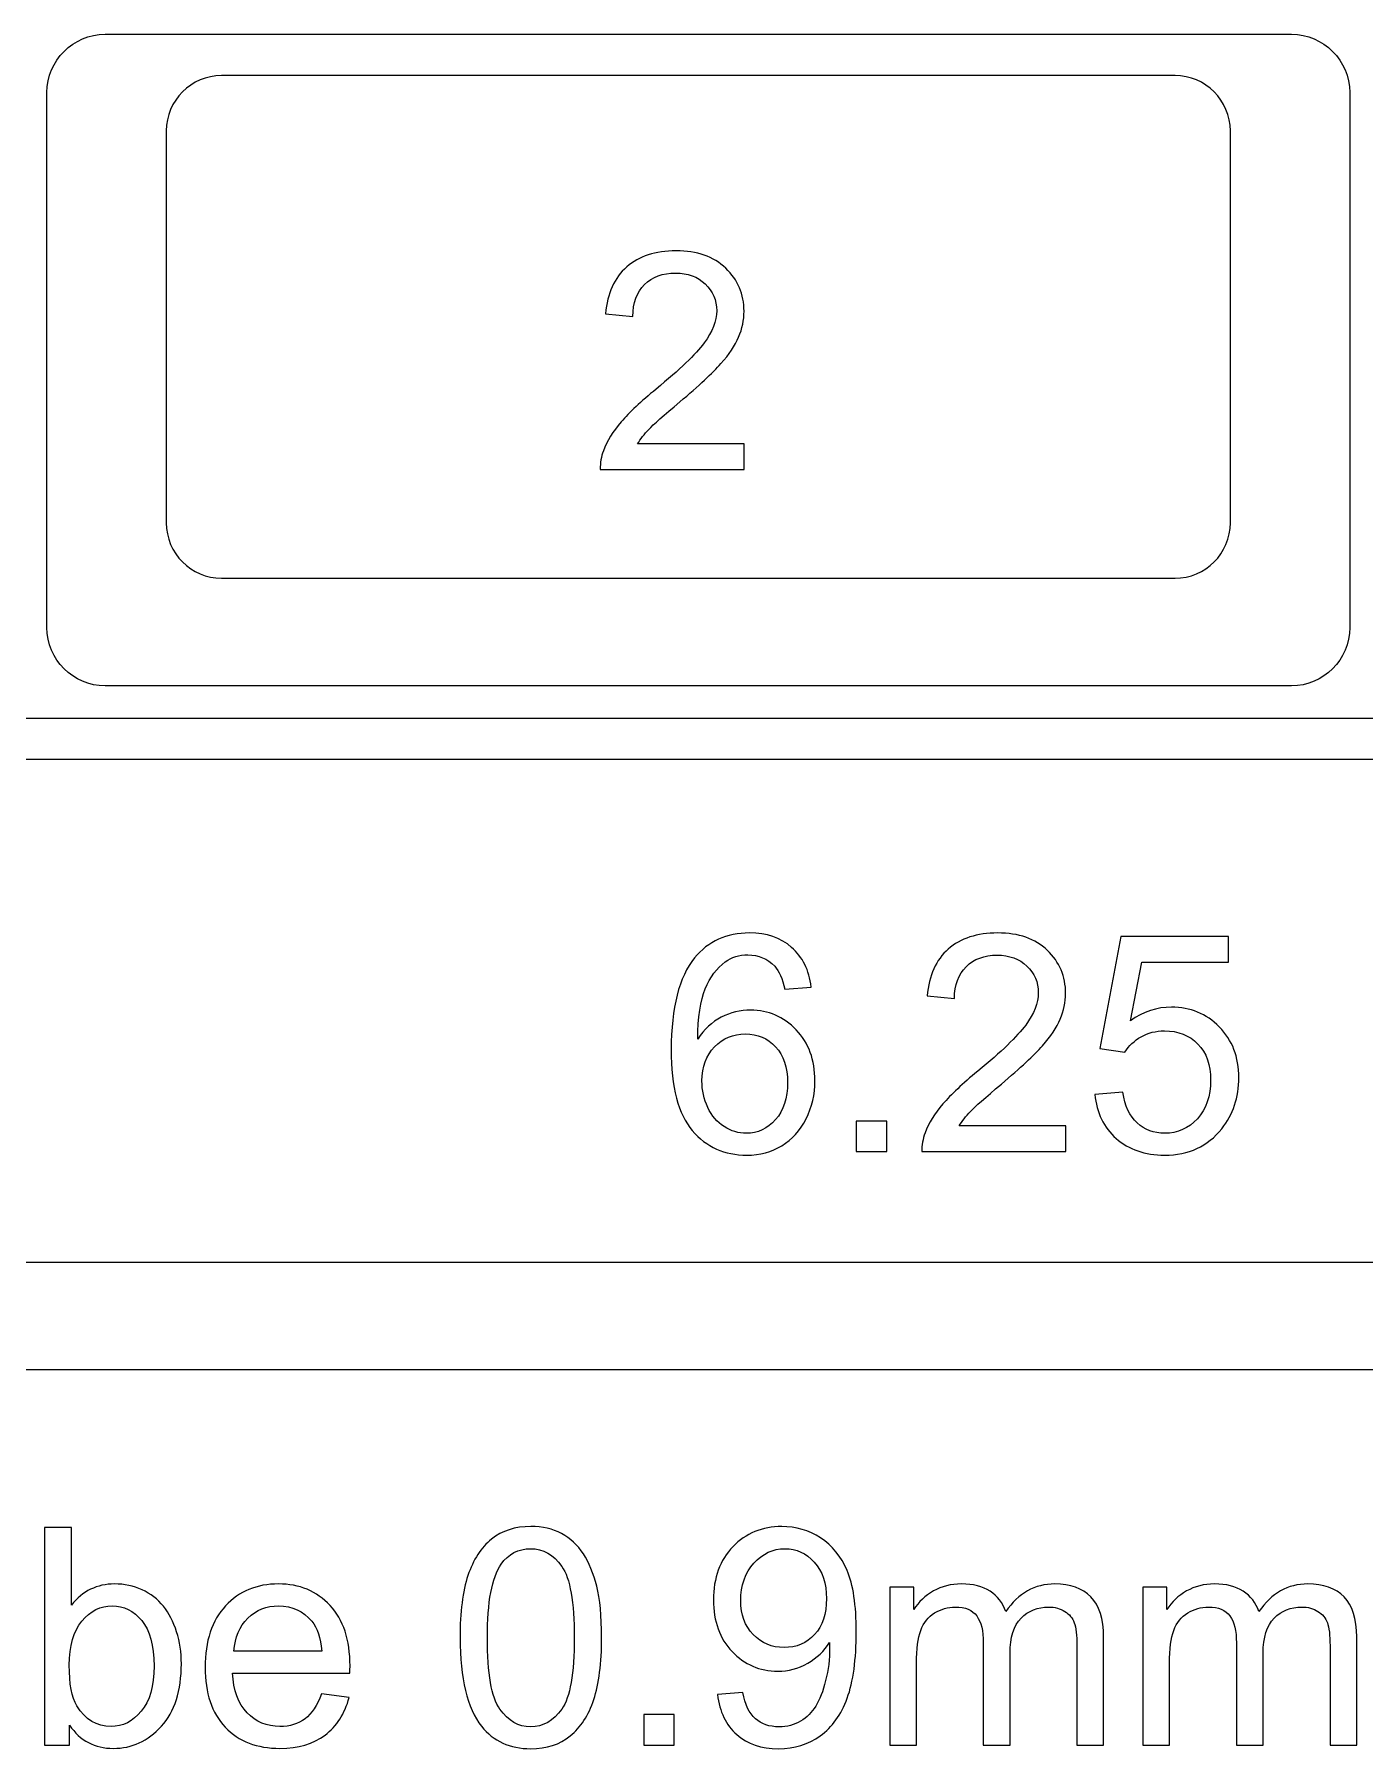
# Model space of a CAD drawing. Header units: millimetres. Extents: x -493 to 473, y -489 to 489.
# Drawn here: x 189.33 to 226.4, y 400.11 to 447.87 of the extents above; entities that cross this region are included whole.
import ezdxf

# ---------------------------------------------------------------- set-up
doc = ezdxf.new("R2010")
doc.units = ezdxf.units.MM
doc.header["$MEASUREMENT"] = 0
doc.layers.add('Layer 1', color=7, linetype='Continuous')

msp = doc.modelspace()

# ---------------------------------------------------------------- linework, layer by layer
at = {"layer": 'Layer 1', "color": 169}
for points in [[(191.3098, 429.717), (191.3098, 429.717), (224.362, 429.717), (224.362, 429.717), (224.362, 429.717), (225.2552, 429.717), (225.9859, 430.4477), (225.9859, 431.3409), (225.9859, 431.3409), (225.9859, 431.3409), (225.9859, 446.2431), (225.9859, 446.2431), (225.9859, 446.2431), (225.9859, 447.1363), (225.2552, 447.867), (224.362, 447.867), (224.362, 447.867), (224.362, 447.867), (191.3098, 447.867), (191.3098, 447.867), (191.3098, 447.867), (190.4166, 447.867), (189.6859, 447.1363), (189.6859, 446.2431), (189.6859, 446.2431), (189.6859, 446.2431), (189.6859, 431.3409), (189.6859, 431.3409), (189.6859, 431.3409), (189.6859, 430.4477), (190.4166, 429.717), (191.3098, 429.717)], [(159.8946, 410.667), (159.8946, 410.667), (270.0845, 410.667), (270.0845, 410.667), (270.0845, 410.667), (270.9774, 410.667), (271.7083, 411.3977), (271.7083, 412.2909), (271.7083, 412.2909), (271.7083, 412.2909), (271.7083, 427.1931), (271.7083, 427.1931), (271.7083, 427.1931), (271.7083, 428.0863), (270.9774, 428.817), (270.0845, 428.817), (270.0845, 428.817), (270.0845, 428.817), (159.8946, 428.817), (159.8946, 428.817), (159.8946, 428.817), (159.0018, 428.817), (158.2708, 428.0863), (158.2708, 427.1931), (158.2708, 427.1931), (158.2708, 427.1931), (158.2708, 412.2909), (158.2708, 412.2909), (158.2708, 412.2909), (158.2708, 411.3977), (159.0018, 410.667), (159.8946, 410.667)]]:
    msp.add_open_spline(points, degree=3, knots=[0, 0, 0, 0, 0.1111111, 0.1111111, 0.1111111, 0.1111111, 0.2222222, 0.2222222, 0.2222222, 0.2222222, 0.3333333, 0.3333333, 0.3333333, 0.3333333, 0.4444444, 0.4444444, 0.4444444, 0.4444444, 0.5555556, 0.5555556, 0.5555556, 0.5555556, 0.6666667, 0.6666667, 0.6666667, 0.6666667, 0.7777778, 0.7777778, 0.7777778, 0.7777778, 1, 1, 1, 1], dxfattribs=at)
at = {"layer": 'Layer 1', "color": 159}
for points in [[(194.5534, 446.717), (194.5534, 446.717), (221.1185, 446.717), (221.1185, 446.717), (221.1185, 446.717), (221.9669, 446.717), (222.6609, 446.023), (222.6609, 445.1747), (222.6609, 445.1747), (222.6609, 445.1747), (222.6609, 434.2594), (222.6609, 434.2594), (222.6609, 434.2594), (222.6609, 433.4111), (221.9669, 432.717), (221.1185, 432.717), (221.1185, 432.717), (221.1185, 432.717), (194.5534, 432.717), (194.5534, 432.717), (194.5534, 432.717), (193.705, 432.717), (193.0109, 433.4111), (193.0109, 434.2594), (193.0109, 434.2594), (193.0109, 434.2594), (193.0109, 445.1747), (193.0109, 445.1747), (193.0109, 445.1747), (193.0109, 446.023), (193.705, 446.717), (194.5534, 446.717)], [(163.1378, 427.667), (163.1378, 427.667), (266.8413, 427.667), (266.8413, 427.667), (266.8413, 427.667), (267.6889, 427.667), (268.3833, 426.973), (268.3833, 426.1247), (268.3833, 426.1247), (268.3833, 426.1247), (268.3833, 415.2094), (268.3833, 415.2094), (268.3833, 415.2094), (268.3833, 414.3611), (267.6889, 413.667), (266.8413, 413.667), (266.8413, 413.667), (266.8413, 413.667), (163.1378, 413.667), (163.1378, 413.667), (163.1378, 413.667), (162.2902, 413.667), (161.5958, 414.3611), (161.5958, 415.2094), (161.5958, 415.2094), (161.5958, 415.2094), (161.5958, 426.1247), (161.5958, 426.1247), (161.5958, 426.1247), (161.5958, 426.973), (162.2902, 427.667), (163.1378, 427.667)]]:
    msp.add_open_spline(points, degree=3, knots=[0, 0, 0, 0, 0.1111111, 0.1111111, 0.1111111, 0.1111111, 0.2222222, 0.2222222, 0.2222222, 0.2222222, 0.3333333, 0.3333333, 0.3333333, 0.3333333, 0.4444444, 0.4444444, 0.4444444, 0.4444444, 0.5555556, 0.5555556, 0.5555556, 0.5555556, 0.6666667, 0.6666667, 0.6666667, 0.6666667, 0.7777778, 0.7777778, 0.7777778, 0.7777778, 1, 1, 1, 1], dxfattribs=at)
at = {"layer": 'Layer 1', "color": 132}
for points, knots in [([(209.1177, 436.459), (209.1177, 436.459), (209.1177, 435.7478), (209.1177, 435.7478), (209.1177, 435.7478), (209.1177, 435.7478), (205.1045, 435.7478), (205.1045, 435.7478), (205.1045, 435.7478), (205.0989, 435.927), (205.1285, 436.0992), (205.192, 436.2657), (205.192, 436.2657), (205.295, 436.538), (205.4601, 436.8075), (205.6873, 437.0714), (205.6873, 437.0714), (205.9145, 437.3353), (206.2391, 437.6401), (206.661, 437.9858), (206.661, 437.9858), (207.3171, 438.5263), (207.763, 438.9538), (207.9959, 439.2699), (207.9959, 439.2699), (208.2301, 439.586), (208.3472, 439.8851), (208.3472, 440.1674), (208.3472, 440.1674), (208.3472, 440.4623), (208.2414, 440.7106), (208.0297, 440.9138), (208.0297, 440.9138), (207.8181, 441.1156), (207.5415, 441.2172), (207.2014, 441.2172), (207.2014, 441.2172), (206.8416, 441.2172), (206.5537, 441.11), (206.3378, 440.8955), (206.3378, 440.8955), (206.1219, 440.6824), (206.0133, 440.3861), (206.0105, 440.0065), (206.0105, 440.0065), (206.0105, 440.0065), (205.2485, 440.0827), (205.2485, 440.0827), (205.2485, 440.0827), (205.3007, 440.6528), (205.4982, 441.0874), (205.8397, 441.3866), (205.8397, 441.3866), (206.1826, 441.6857), (206.6412, 441.8353), (207.2184, 441.8353), (207.2184, 441.8353), (207.7997, 441.8353), (208.2612, 441.6744), (208.5998, 441.3513), (208.5998, 441.3513), (208.9399, 441.0281), (209.1092, 440.6274), (209.1092, 440.1504), (209.1092, 440.1504), (209.1092, 439.9077), (209.0598, 439.6692), (208.9597, 439.435), (208.9597, 439.435), (208.8609, 439.1994), (208.6958, 438.9524), (208.4658, 438.6928), (208.4658, 438.6928), (208.2344, 438.4345), (207.8519, 438.0775), (207.3185, 437.626), (207.3185, 437.626), (206.8712, 437.2506), (206.5834, 436.9966), (206.4564, 436.8626), (206.4564, 436.8626), (206.3294, 436.7285), (206.2249, 436.5945), (206.1417, 436.459), (206.1417, 436.459), (206.1417, 436.459), (209.1177, 436.459), (209.1177, 436.459)], [0, 0, 0, 0, 0.0434783, 0.0434783, 0.0434783, 0.0434783, 0.0869565, 0.0869565, 0.0869565, 0.0869565, 0.1304348, 0.1304348, 0.1304348, 0.1304348, 0.173913, 0.173913, 0.173913, 0.173913, 0.2173913, 0.2173913, 0.2173913, 0.2173913, 0.2608696, 0.2608696, 0.2608696, 0.2608696, 0.3043478, 0.3043478, 0.3043478, 0.3043478, 0.3478261, 0.3478261, 0.3478261, 0.3478261, 0.3913043, 0.3913043, 0.3913043, 0.3913043, 0.4347826, 0.4347826, 0.4347826, 0.4347826, 0.4782609, 0.4782609, 0.4782609, 0.4782609, 0.5217391, 0.5217391, 0.5217391, 0.5217391, 0.5652174, 0.5652174, 0.5652174, 0.5652174, 0.6086957, 0.6086957, 0.6086957, 0.6086957, 0.6521739, 0.6521739, 0.6521739, 0.6521739, 0.6956522, 0.6956522, 0.6956522, 0.6956522, 0.7391304, 0.7391304, 0.7391304, 0.7391304, 0.7826087, 0.7826087, 0.7826087, 0.7826087, 0.826087, 0.826087, 0.826087, 0.826087, 0.8695652, 0.8695652, 0.8695652, 0.8695652, 0.9130435, 0.9130435, 0.9130435, 0.9130435, 1, 1, 1, 1]), ([(210.9842, 421.329), (210.9842, 421.329), (210.2476, 421.2698), (210.2476, 421.2698), (210.2476, 421.2698), (210.1813, 421.5619), (210.0868, 421.7749), (209.964, 421.9076), (209.964, 421.9076), (209.7622, 422.1207), (209.5125, 422.2265), (209.2161, 422.2265), (209.2161, 422.2265), (208.9776, 422.2265), (208.766, 422.1602), (208.584, 422.0275), (208.584, 422.0275), (208.3497, 421.8568), (208.1663, 421.6084), (208.0294, 421.2811), (208.0294, 421.2811), (207.8939, 420.9523), (207.8234, 420.4852), (207.8177, 419.8798), (207.8177, 419.8798), (207.9969, 420.1522), (208.2171, 420.3554), (208.4767, 420.4866), (208.4767, 420.4866), (208.7364, 420.6192), (209.0073, 420.6856), (209.2923, 420.6856), (209.2923, 420.6856), (209.789, 420.6856), (210.2124, 420.5021), (210.5623, 420.1367), (210.5623, 420.1367), (210.9109, 419.7712), (211.0858, 419.2999), (211.0858, 418.7199), (211.0858, 418.7199), (211.0858, 418.3389), (211.004, 417.9861), (210.8403, 417.6588), (210.8403, 417.6588), (210.6752, 417.3314), (210.4508, 417.0816), (210.163, 416.9081), (210.163, 416.9081), (209.8765, 416.7345), (209.5506, 416.647), (209.1865, 416.647), (209.1865, 416.647), (208.567, 416.647), (208.0604, 416.8756), (207.6681, 417.3314), (207.6681, 417.3314), (207.2773, 417.7872), (207.0811, 418.5393), (207.0811, 419.5863), (207.0811, 419.5863), (207.0811, 420.7575), (207.2984, 421.6098), (207.7316, 422.1418), (207.7316, 422.1418), (208.1098, 422.6047), (208.6192, 422.8361), (209.2613, 422.8361), (209.2613, 422.8361), (209.7382, 422.8361), (210.1305, 422.702), (210.4353, 422.4353), (210.4353, 422.4353), (210.7401, 422.1686), (210.9236, 421.8003), (210.9842, 421.329)], [0, 0, 0, 0, 0.05, 0.05, 0.05, 0.05, 0.1, 0.1, 0.1, 0.1, 0.15, 0.15, 0.15, 0.15, 0.2, 0.2, 0.2, 0.2, 0.25, 0.25, 0.25, 0.25, 0.3, 0.3, 0.3, 0.3, 0.35, 0.35, 0.35, 0.35, 0.4, 0.4, 0.4, 0.4, 0.45, 0.45, 0.45, 0.45, 0.5, 0.5, 0.5, 0.5, 0.55, 0.55, 0.55, 0.55, 0.6, 0.6, 0.6, 0.6, 0.65, 0.65, 0.65, 0.65, 0.7, 0.7, 0.7, 0.7, 0.75, 0.75, 0.75, 0.75, 0.8, 0.8, 0.8, 0.8, 0.85, 0.85, 0.85, 0.85, 0.9, 0.9, 0.9, 0.9, 1, 1, 1, 1]), ([(218.0792, 417.4598), (218.0792, 417.4598), (218.0792, 416.7486), (218.0792, 416.7486), (218.0792, 416.7486), (218.0792, 416.7486), (214.066, 416.7486), (214.066, 416.7486), (214.066, 416.7486), (214.0604, 416.9278), (214.09, 417.1), (214.1535, 417.2665), (214.1535, 417.2665), (214.2565, 417.5388), (214.4216, 417.8083), (214.6488, 418.0722), (214.6488, 418.0722), (214.876, 418.3361), (215.2006, 418.6409), (215.6225, 418.9866), (215.6225, 418.9866), (216.2786, 419.5271), (216.7245, 419.9546), (216.9574, 420.2707), (216.9574, 420.2707), (217.1916, 420.5868), (217.3087, 420.8859), (217.3087, 421.1682), (217.3087, 421.1682), (217.3087, 421.4631), (217.2029, 421.7114), (216.9912, 421.9146), (216.9912, 421.9146), (216.7796, 422.1164), (216.503, 422.218), (216.1629, 422.218), (216.1629, 422.218), (215.8031, 422.218), (215.5152, 422.1108), (215.2993, 421.8963), (215.2993, 421.8963), (215.0834, 421.6832), (214.9748, 421.3869), (214.972, 421.0073), (214.972, 421.0073), (214.972, 421.0073), (214.21, 421.0835), (214.21, 421.0835), (214.21, 421.0835), (214.2622, 421.6536), (214.4597, 422.0882), (214.8012, 422.3874), (214.8012, 422.3874), (215.1441, 422.6865), (215.6027, 422.8361), (216.1799, 422.8361), (216.1799, 422.8361), (216.7612, 422.8361), (217.2227, 422.6752), (217.5613, 422.3521), (217.5613, 422.3521), (217.9014, 422.0289), (218.0707, 421.6282), (218.0707, 421.1512), (218.0707, 421.1512), (218.0707, 420.9085), (218.0213, 420.67), (217.9212, 420.4358), (217.9212, 420.4358), (217.8224, 420.2002), (217.6573, 419.9532), (217.4273, 419.6936), (217.4273, 419.6936), (217.1959, 419.4353), (216.8134, 419.0783), (216.28, 418.6268), (216.28, 418.6268), (215.8327, 418.2514), (215.5449, 417.9974), (215.4179, 417.8634), (215.4179, 417.8634), (215.2909, 417.7293), (215.1864, 417.5953), (215.1032, 417.4598), (215.1032, 417.4598), (215.1032, 417.4598), (218.0792, 417.4598), (218.0792, 417.4598)], [0, 0, 0, 0, 0.0434783, 0.0434783, 0.0434783, 0.0434783, 0.0869565, 0.0869565, 0.0869565, 0.0869565, 0.1304348, 0.1304348, 0.1304348, 0.1304348, 0.173913, 0.173913, 0.173913, 0.173913, 0.2173913, 0.2173913, 0.2173913, 0.2173913, 0.2608696, 0.2608696, 0.2608696, 0.2608696, 0.3043478, 0.3043478, 0.3043478, 0.3043478, 0.3478261, 0.3478261, 0.3478261, 0.3478261, 0.3913043, 0.3913043, 0.3913043, 0.3913043, 0.4347826, 0.4347826, 0.4347826, 0.4347826, 0.4782609, 0.4782609, 0.4782609, 0.4782609, 0.5217391, 0.5217391, 0.5217391, 0.5217391, 0.5652174, 0.5652174, 0.5652174, 0.5652174, 0.6086957, 0.6086957, 0.6086957, 0.6086957, 0.6521739, 0.6521739, 0.6521739, 0.6521739, 0.6956522, 0.6956522, 0.6956522, 0.6956522, 0.7391304, 0.7391304, 0.7391304, 0.7391304, 0.7826087, 0.7826087, 0.7826087, 0.7826087, 0.826087, 0.826087, 0.826087, 0.826087, 0.8695652, 0.8695652, 0.8695652, 0.8695652, 0.9130435, 0.9130435, 0.9130435, 0.9130435, 1, 1, 1, 1]), ([(218.8849, 418.3403), (218.8849, 418.3403), (219.6638, 418.3996), (219.6638, 418.3996), (219.6638, 418.3996), (219.7217, 418.02), (219.8557, 417.735), (220.0646, 417.543), (220.0646, 417.543), (220.2734, 417.3526), (220.5288, 417.2566), (220.8294, 417.2566), (220.8294, 417.2566), (221.192, 417.2566), (221.4954, 417.3921), (221.7424, 417.6616), (221.7424, 417.6616), (221.9879, 417.9325), (222.1107, 418.2909), (222.1107, 418.7368), (222.1107, 418.7368), (222.1107, 419.1616), (221.9936, 419.496), (221.7579, 419.7415), (221.7579, 419.7415), (221.5222, 419.9871), (221.2104, 420.1098), (220.8223, 420.1098), (220.8223, 420.1098), (220.581, 420.1098), (220.3651, 420.0548), (220.1732, 419.9447), (220.1732, 419.9447), (219.9827, 419.8347), (219.8332, 419.6922), (219.7231, 419.5172), (219.7231, 419.5172), (219.7231, 419.5172), (219.0204, 419.6188), (219.0204, 419.6188), (219.0204, 419.6188), (219.0204, 419.6188), (219.6046, 422.7345), (219.6046, 422.7345), (219.6046, 422.7345), (219.6046, 422.7345), (222.6102, 422.7345), (222.6102, 422.7345), (222.6102, 422.7345), (222.6102, 422.7345), (222.6102, 422.0233), (222.6102, 422.0233), (222.6102, 422.0233), (222.6102, 422.0233), (220.1986, 422.0233), (220.1986, 422.0233), (220.1986, 422.0233), (220.1986, 422.0233), (219.8755, 420.3878), (219.8755, 420.3878), (219.8755, 420.3878), (220.2381, 420.6432), (220.6191, 420.7702), (221.0171, 420.7702), (221.0171, 420.7702), (221.5448, 420.7702), (221.9907, 420.5868), (222.3534, 420.2199), (222.3534, 420.2199), (222.716, 419.853), (222.8981, 419.3817), (222.8981, 418.806), (222.8981, 418.806), (222.8981, 418.2571), (222.7386, 417.7829), (222.4197, 417.3836), (222.4197, 417.3836), (222.0317, 416.8925), (221.5011, 416.647), (220.8294, 416.647), (220.8294, 416.647), (220.2791, 416.647), (219.8303, 416.8022), (219.4818, 417.1113), (219.4818, 417.1113), (219.1333, 417.4203), (218.9343, 417.8295), (218.8849, 418.3403)], [0, 0, 0, 0, 0.0434783, 0.0434783, 0.0434783, 0.0434783, 0.0869565, 0.0869565, 0.0869565, 0.0869565, 0.1304348, 0.1304348, 0.1304348, 0.1304348, 0.173913, 0.173913, 0.173913, 0.173913, 0.2173913, 0.2173913, 0.2173913, 0.2173913, 0.2608696, 0.2608696, 0.2608696, 0.2608696, 0.3043478, 0.3043478, 0.3043478, 0.3043478, 0.3478261, 0.3478261, 0.3478261, 0.3478261, 0.3913043, 0.3913043, 0.3913043, 0.3913043, 0.4347826, 0.4347826, 0.4347826, 0.4347826, 0.4782609, 0.4782609, 0.4782609, 0.4782609, 0.5217391, 0.5217391, 0.5217391, 0.5217391, 0.5652174, 0.5652174, 0.5652174, 0.5652174, 0.6086957, 0.6086957, 0.6086957, 0.6086957, 0.6521739, 0.6521739, 0.6521739, 0.6521739, 0.6956522, 0.6956522, 0.6956522, 0.6956522, 0.7391304, 0.7391304, 0.7391304, 0.7391304, 0.7826087, 0.7826087, 0.7826087, 0.7826087, 0.826087, 0.826087, 0.826087, 0.826087, 0.8695652, 0.8695652, 0.8695652, 0.8695652, 0.9130435, 0.9130435, 0.9130435, 0.9130435, 1, 1, 1, 1]), ([(207.9363, 418.7129), (207.9363, 418.456), (207.9913, 418.2105), (208.0999, 417.9763), (208.0999, 417.9763), (208.2086, 417.742), (208.361, 417.5642), (208.5543, 417.4415), (208.5543, 417.4415), (208.7491, 417.3187), (208.9551, 417.2566), (209.1738, 417.2566), (209.1738, 417.2566), (209.4913, 417.2566), (209.7622, 417.3836), (209.9866, 417.6376), (209.9866, 417.6376), (210.211, 417.8916), (210.3238, 418.2359), (210.3238, 418.6719), (210.3238, 418.6719), (210.3238, 419.091), (210.2124, 419.4212), (209.9908, 419.6625), (209.9908, 419.6625), (209.7693, 419.9038), (209.4871, 420.0252), (209.1442, 420.0252), (209.1442, 420.0252), (208.8083, 420.0252), (208.5219, 419.9038), (208.2876, 419.6625), (208.2876, 419.6625), (208.0534, 419.4212), (207.9363, 419.1051), (207.9363, 418.7129)], [0, 0, 0, 0, 0.1, 0.1, 0.1, 0.1, 0.2, 0.2, 0.2, 0.2, 0.3, 0.3, 0.3, 0.3, 0.4, 0.4, 0.4, 0.4, 0.5, 0.5, 0.5, 0.5, 0.6, 0.6, 0.6, 0.6, 0.7, 0.7, 0.7, 0.7, 0.8, 0.8, 0.8, 0.8, 1, 1, 1, 1]), ([(212.2387, 416.7486), (212.2387, 416.7486), (212.2387, 417.5953), (212.2387, 417.5953), (212.2387, 417.5953), (212.2387, 417.5953), (213.0853, 417.5953), (213.0853, 417.5953), (213.0853, 417.5953), (213.0853, 417.5953), (213.0853, 416.7486), (213.0853, 416.7486), (213.0853, 416.7486), (213.0853, 416.7486), (212.2387, 416.7486), (212.2387, 416.7486)], [0, 0, 0, 0, 0.2, 0.2, 0.2, 0.2, 0.4, 0.4, 0.4, 0.4, 0.6, 0.6, 0.6, 0.6, 1, 1, 1, 1])]:
    msp.add_open_spline(points, degree=3, knots=knots, dxfattribs=at)
at = {"layer": 'Layer 1', "color": 250}
for points, knots in [([(190.3152, 400.2163), (190.3152, 400.2163), (189.6209, 400.2163), (189.6209, 400.2163), (189.6209, 400.2163), (189.6209, 400.2163), (189.6209, 406.2784), (189.6209, 406.2784), (189.6209, 406.2784), (189.6209, 406.2784), (190.366, 406.2784), (190.366, 406.2784), (190.366, 406.2784), (190.366, 406.2784), (190.366, 404.1152), (190.366, 404.1152), (190.366, 404.1152), (190.6807, 404.5075), (191.0814, 404.7036), (191.5697, 404.7036), (191.5697, 404.7036), (191.8392, 404.7036), (192.096, 404.65), (192.3373, 404.5413), (192.3373, 404.5413), (192.5786, 404.4327), (192.7761, 404.2789), (192.9328, 404.0827), (192.9328, 404.0827), (193.088, 403.8852), (193.2108, 403.6481), (193.2983, 403.3701), (193.2983, 403.3701), (193.3872, 403.0935), (193.4309, 402.7958), (193.4309, 402.4797), (193.4309, 402.4797), (193.4309, 401.729), (193.2446, 401.1476), (192.8735, 400.7384), (192.8735, 400.7384), (192.501, 400.3278), (192.0551, 400.1232), (191.5344, 400.1232), (191.5344, 400.1232), (191.0165, 400.1232), (190.6101, 400.3391), (190.3152, 400.7695), (190.3152, 400.7695), (190.3152, 400.7695), (190.3152, 400.2163), (190.3152, 400.2163)], [0, 0, 0, 0, 0.0714286, 0.0714286, 0.0714286, 0.0714286, 0.1428571, 0.1428571, 0.1428571, 0.1428571, 0.2142857, 0.2142857, 0.2142857, 0.2142857, 0.2857143, 0.2857143, 0.2857143, 0.2857143, 0.3571429, 0.3571429, 0.3571429, 0.3571429, 0.4285714, 0.4285714, 0.4285714, 0.4285714, 0.5, 0.5, 0.5, 0.5, 0.5714286, 0.5714286, 0.5714286, 0.5714286, 0.6428571, 0.6428571, 0.6428571, 0.6428571, 0.7142857, 0.7142857, 0.7142857, 0.7142857, 0.7857143, 0.7857143, 0.7857143, 0.7857143, 0.8571429, 0.8571429, 0.8571429, 0.8571429, 1, 1, 1, 1]), ([(201.1961, 403.2078), (201.1961, 403.9233), (201.2695, 404.5018), (201.4162, 404.9393), (201.4162, 404.9393), (201.5644, 405.3781), (201.7831, 405.7154), (202.0738, 405.951), (202.0738, 405.951), (202.3631, 406.1867), (202.7286, 406.3038), (203.1688, 406.3038), (203.1688, 406.3038), (203.4934, 406.3038), (203.7784, 406.2389), (204.0254, 406.1076), (204.0254, 406.1076), (204.2709, 405.9764), (204.4741, 405.7873), (204.6321, 405.5404), (204.6321, 405.5404), (204.7902, 405.2948), (204.9143, 404.9943), (205.0047, 404.6401), (205.0047, 404.6401), (205.0964, 404.2859), (205.1415, 403.8075), (205.1415, 403.2078), (205.1415, 403.2078), (205.1415, 402.4966), (205.0682, 401.9209), (204.9228, 401.4835), (204.9228, 401.4835), (204.7775, 401.0446), (204.5587, 400.7074), (204.2681, 400.4703), (204.2681, 400.4703), (203.9788, 400.2332), (203.6119, 400.1147), (203.1688, 400.1147), (203.1688, 400.1147), (202.586, 400.1147), (202.1274, 400.3221), (201.7944, 400.7384), (201.7944, 400.7384), (201.3951, 401.2464), (201.1961, 402.0691), (201.1961, 403.2078)], [0, 0, 0, 0, 0.0769231, 0.0769231, 0.0769231, 0.0769231, 0.1538462, 0.1538462, 0.1538462, 0.1538462, 0.2307692, 0.2307692, 0.2307692, 0.2307692, 0.3076923, 0.3076923, 0.3076923, 0.3076923, 0.3846154, 0.3846154, 0.3846154, 0.3846154, 0.4615385, 0.4615385, 0.4615385, 0.4615385, 0.5384615, 0.5384615, 0.5384615, 0.5384615, 0.6153846, 0.6153846, 0.6153846, 0.6153846, 0.6923077, 0.6923077, 0.6923077, 0.6923077, 0.7692308, 0.7692308, 0.7692308, 0.7692308, 0.8461538, 0.8461538, 0.8461538, 0.8461538, 1, 1, 1, 1]), ([(208.3673, 401.6218), (208.3673, 401.6218), (209.0785, 401.681), (209.0785, 401.681), (209.0785, 401.681), (209.1391, 401.3452), (209.2548, 401.1025), (209.4256, 400.9515), (209.4256, 400.9515), (209.5963, 400.8005), (209.8151, 400.7243), (210.0832, 400.7243), (210.0832, 400.7243), (210.3118, 400.7243), (210.5121, 400.7765), (210.6857, 400.8823), (210.6857, 400.8823), (210.8593, 400.9868), (211.0004, 401.1265), (211.109, 401.3028), (211.109, 401.3028), (211.2177, 401.4778), (211.3094, 401.7149), (211.3842, 402.0126), (211.3842, 402.0126), (211.459, 402.3104), (211.4957, 402.6138), (211.4957, 402.9228), (211.4957, 402.9228), (211.4957, 402.9552), (211.4943, 403.006), (211.4914, 403.0724), (211.4914, 403.0724), (211.3433, 402.8353), (211.1401, 402.642), (210.8833, 402.4952), (210.8833, 402.4952), (210.6264, 402.3471), (210.347, 402.2737), (210.0479, 402.2737), (210.0479, 402.2737), (209.5469, 402.2737), (209.1236, 402.4557), (208.7765, 402.8198), (208.7765, 402.8198), (208.4308, 403.1824), (208.2572, 403.6622), (208.2572, 404.2577), (208.2572, 404.2577), (208.2572, 404.8729), (208.4378, 405.3668), (208.8005, 405.7422), (208.8005, 405.7422), (209.1617, 406.1161), (209.6147, 406.3038), (210.1608, 406.3038), (210.1608, 406.3038), (210.5531, 406.3038), (210.9129, 406.198), (211.2403, 405.9849), (211.2403, 405.9849), (211.5662, 405.7732), (211.8132, 405.4712), (211.9825, 405.0775), (211.9825, 405.0775), (212.1518, 404.6853), (212.2365, 404.1166), (212.2365, 403.3729), (212.2365, 403.3729), (212.2365, 402.5982), (212.1532, 401.9816), (211.9853, 401.523), (211.9853, 401.523), (211.8174, 401.063), (211.5662, 400.7144), (211.2346, 400.4745), (211.2346, 400.4745), (210.903, 400.2346), (210.515, 400.1147), (210.069, 400.1147), (210.069, 400.1147), (209.5949, 400.1147), (209.2083, 400.2459), (208.9077, 400.5098), (208.9077, 400.5098), (208.6086, 400.7737), (208.4279, 401.1448), (208.3673, 401.6218)], [0, 0, 0, 0, 0.0434783, 0.0434783, 0.0434783, 0.0434783, 0.0869565, 0.0869565, 0.0869565, 0.0869565, 0.1304348, 0.1304348, 0.1304348, 0.1304348, 0.173913, 0.173913, 0.173913, 0.173913, 0.2173913, 0.2173913, 0.2173913, 0.2173913, 0.2608696, 0.2608696, 0.2608696, 0.2608696, 0.3043478, 0.3043478, 0.3043478, 0.3043478, 0.3478261, 0.3478261, 0.3478261, 0.3478261, 0.3913043, 0.3913043, 0.3913043, 0.3913043, 0.4347826, 0.4347826, 0.4347826, 0.4347826, 0.4782609, 0.4782609, 0.4782609, 0.4782609, 0.5217391, 0.5217391, 0.5217391, 0.5217391, 0.5652174, 0.5652174, 0.5652174, 0.5652174, 0.6086957, 0.6086957, 0.6086957, 0.6086957, 0.6521739, 0.6521739, 0.6521739, 0.6521739, 0.6956522, 0.6956522, 0.6956522, 0.6956522, 0.7391304, 0.7391304, 0.7391304, 0.7391304, 0.7826087, 0.7826087, 0.7826087, 0.7826087, 0.826087, 0.826087, 0.826087, 0.826087, 0.8695652, 0.8695652, 0.8695652, 0.8695652, 0.9130435, 0.9130435, 0.9130435, 0.9130435, 1, 1, 1, 1]), ([(201.9581, 403.205), (201.9581, 402.2074), (202.0738, 401.5441), (202.3066, 401.2168), (202.3066, 401.2168), (202.5395, 400.888), (202.8273, 400.7243), (203.1688, 400.7243), (203.1688, 400.7243), (203.5103, 400.7243), (203.7982, 400.8894), (204.031, 401.2182), (204.031, 401.2182), (204.2638, 401.5484), (204.3795, 402.2102), (204.3795, 403.205), (204.3795, 403.205), (204.3795, 404.2027), (204.2638, 404.8659), (204.031, 405.1932), (204.031, 405.1932), (203.7996, 405.522), (203.5089, 405.6857), (203.1603, 405.6857), (203.1603, 405.6857), (202.8189, 405.6857), (202.5451, 405.5404), (202.3405, 405.2511), (202.3405, 405.2511), (202.0851, 404.8828), (201.9581, 404.1998), (201.9581, 403.205)], [0, 0, 0, 0, 0.1111111, 0.1111111, 0.1111111, 0.1111111, 0.2222222, 0.2222222, 0.2222222, 0.2222222, 0.3333333, 0.3333333, 0.3333333, 0.3333333, 0.4444444, 0.4444444, 0.4444444, 0.4444444, 0.5555556, 0.5555556, 0.5555556, 0.5555556, 0.6666667, 0.6666667, 0.6666667, 0.6666667, 0.7777778, 0.7777778, 0.7777778, 0.7777778, 1, 1, 1, 1]), ([(211.4068, 404.2958), (211.4068, 404.7219), (211.2939, 405.0606), (211.0681, 405.3104), (211.0681, 405.3104), (210.8437, 405.5601), (210.57, 405.6857), (210.2483, 405.6857), (210.2483, 405.6857), (209.9152, 405.6857), (209.6274, 405.5517), (209.3847, 405.2821), (209.3847, 405.2821), (209.1405, 405.0126), (209.0192, 404.6627), (209.0192, 404.2337), (209.0192, 404.2337), (209.0192, 403.8485), (209.1349, 403.5352), (209.3649, 403.2953), (209.3649, 403.2953), (209.5963, 403.054), (209.8842, 402.9341), (210.2271, 402.9341), (210.2271, 402.9341), (210.5714, 402.9341), (210.8536, 403.054), (211.0752, 403.2953), (211.0752, 403.2953), (211.2967, 403.5352), (211.4068, 403.8696), (211.4068, 404.2958)], [0, 0, 0, 0, 0.1111111, 0.1111111, 0.1111111, 0.1111111, 0.2222222, 0.2222222, 0.2222222, 0.2222222, 0.3333333, 0.3333333, 0.3333333, 0.3333333, 0.4444444, 0.4444444, 0.4444444, 0.4444444, 0.5555556, 0.5555556, 0.5555556, 0.5555556, 0.6666667, 0.6666667, 0.6666667, 0.6666667, 0.7777778, 0.7777778, 0.7777778, 0.7777778, 1, 1, 1, 1]), ([(197.3354, 401.6387), (197.3354, 401.6387), (198.1058, 401.5371), (198.1058, 401.5371), (198.1058, 401.5371), (197.9859, 401.0898), (197.7615, 400.7412), (197.4341, 400.4943), (197.4341, 400.4943), (197.1068, 400.2473), (196.6891, 400.1232), (196.1797, 400.1232), (196.1797, 400.1232), (195.539, 400.1232), (195.031, 400.3207), (194.6557, 400.7158), (194.6557, 400.7158), (194.2803, 401.1095), (194.0927, 401.6641), (194.0927, 402.3767), (194.0927, 402.3767), (194.0927, 403.1133), (194.2818, 403.6862), (194.6613, 404.0926), (194.6613, 404.0926), (195.0409, 404.5004), (195.5334, 404.7036), (196.1388, 404.7036), (196.1388, 404.7036), (196.7244, 404.7036), (197.2027, 404.5046), (197.5738, 404.1053), (197.5738, 404.1053), (197.945, 403.706), (198.1312, 403.1443), (198.1312, 402.4204), (198.1312, 402.4204), (198.1312, 402.3767), (198.1298, 402.3104), (198.127, 402.2229), (198.127, 402.2229), (198.127, 402.2229), (194.8547, 402.2229), (194.8547, 402.2229), (194.8547, 402.2229), (194.8829, 401.7417), (195.0183, 401.372), (195.2639, 401.1166), (195.2639, 401.1166), (195.508, 400.8612), (195.8142, 400.7328), (196.1797, 400.7328), (196.1797, 400.7328), (196.452, 400.7328), (196.6849, 400.8047), (196.8768, 400.9487), (196.8768, 400.9487), (197.0701, 401.0926), (197.2225, 401.3226), (197.3354, 401.6387)], [0, 0, 0, 0, 0.0625, 0.0625, 0.0625, 0.0625, 0.125, 0.125, 0.125, 0.125, 0.1875, 0.1875, 0.1875, 0.1875, 0.25, 0.25, 0.25, 0.25, 0.3125, 0.3125, 0.3125, 0.3125, 0.375, 0.375, 0.375, 0.375, 0.4375, 0.4375, 0.4375, 0.4375, 0.5, 0.5, 0.5, 0.5, 0.5625, 0.5625, 0.5625, 0.5625, 0.625, 0.625, 0.625, 0.625, 0.6875, 0.6875, 0.6875, 0.6875, 0.75, 0.75, 0.75, 0.75, 0.8125, 0.8125, 0.8125, 0.8125, 0.875, 0.875, 0.875, 0.875, 1, 1, 1, 1]), ([(213.1692, 400.2163), (213.1692, 400.2163), (213.1692, 404.6105), (213.1692, 404.6105), (213.1692, 404.6105), (213.1692, 404.6105), (213.8381, 404.6105), (213.8381, 404.6105), (213.8381, 404.6105), (213.8381, 404.6105), (213.8381, 403.9896), (213.8381, 403.9896), (213.8381, 403.9896), (213.9749, 404.2041), (214.1584, 404.3776), (214.387, 404.5075), (214.387, 404.5075), (214.6156, 404.6387), (214.8752, 404.7036), (215.1673, 404.7036), (215.1673, 404.7036), (215.4919, 404.7036), (215.7586, 404.6359), (215.966, 404.5018), (215.966, 404.5018), (216.1734, 404.3663), (216.3202, 404.1787), (216.4048, 403.936), (216.4048, 403.936), (216.7548, 404.4482), (217.2078, 404.7036), (217.7666, 404.7036), (217.7666, 404.7036), (218.204, 404.7036), (218.5413, 404.5837), (218.7755, 404.3424), (218.7755, 404.3424), (219.0111, 404.1011), (219.1297, 403.7299), (219.1297, 403.229), (219.1297, 403.229), (219.1297, 403.229), (219.1297, 400.2163), (219.1297, 400.2163), (219.1297, 400.2163), (219.1297, 400.2163), (218.3846, 400.2163), (218.3846, 400.2163), (218.3846, 400.2163), (218.3846, 400.2163), (218.3846, 402.9821), (218.3846, 402.9821), (218.3846, 402.9821), (218.3846, 403.2784), (218.3592, 403.4929), (218.3112, 403.6241), (218.3112, 403.6241), (218.2633, 403.7553), (218.1758, 403.8598), (218.0474, 403.9402), (218.0474, 403.9402), (217.9204, 404.0206), (217.7708, 404.0601), (217.6, 404.0601), (217.6, 404.0601), (217.2896, 404.0601), (217.0328, 403.9571), (216.8282, 403.7525), (216.8282, 403.7525), (216.6236, 403.5465), (216.522, 403.2177), (216.522, 402.7662), (216.522, 402.7662), (216.522, 402.7662), (216.522, 400.2163), (216.522, 400.2163), (216.522, 400.2163), (216.522, 400.2163), (215.7769, 400.2163), (215.7769, 400.2163), (215.7769, 400.2163), (215.7769, 400.2163), (215.7769, 403.0681), (215.7769, 403.0681), (215.7769, 403.0681), (215.7769, 403.3983), (215.7162, 403.6467), (215.5949, 403.8118), (215.5949, 403.8118), (215.4735, 403.9769), (215.2746, 404.0601), (214.9994, 404.0601), (214.9994, 404.0601), (214.7905, 404.0601), (214.5972, 404.0051), (214.4194, 403.895), (214.4194, 403.895), (214.2416, 403.785), (214.1132, 403.6241), (214.0328, 403.411), (214.0328, 403.411), (213.9538, 403.1994), (213.9143, 402.8932), (213.9143, 402.4938), (213.9143, 402.4938), (213.9143, 402.4938), (213.9143, 400.2163), (213.9143, 400.2163), (213.9143, 400.2163), (213.9143, 400.2163), (213.1692, 400.2163), (213.1692, 400.2163)], [0, 0, 0, 0, 0.0344828, 0.0344828, 0.0344828, 0.0344828, 0.0689655, 0.0689655, 0.0689655, 0.0689655, 0.1034483, 0.1034483, 0.1034483, 0.1034483, 0.137931, 0.137931, 0.137931, 0.137931, 0.1724138, 0.1724138, 0.1724138, 0.1724138, 0.2068966, 0.2068966, 0.2068966, 0.2068966, 0.2413793, 0.2413793, 0.2413793, 0.2413793, 0.2758621, 0.2758621, 0.2758621, 0.2758621, 0.3103448, 0.3103448, 0.3103448, 0.3103448, 0.3448276, 0.3448276, 0.3448276, 0.3448276, 0.3793103, 0.3793103, 0.3793103, 0.3793103, 0.4137931, 0.4137931, 0.4137931, 0.4137931, 0.4482759, 0.4482759, 0.4482759, 0.4482759, 0.4827586, 0.4827586, 0.4827586, 0.4827586, 0.5172414, 0.5172414, 0.5172414, 0.5172414, 0.5517241, 0.5517241, 0.5517241, 0.5517241, 0.5862069, 0.5862069, 0.5862069, 0.5862069, 0.6206897, 0.6206897, 0.6206897, 0.6206897, 0.6551724, 0.6551724, 0.6551724, 0.6551724, 0.6896552, 0.6896552, 0.6896552, 0.6896552, 0.7241379, 0.7241379, 0.7241379, 0.7241379, 0.7586207, 0.7586207, 0.7586207, 0.7586207, 0.7931034, 0.7931034, 0.7931034, 0.7931034, 0.8275862, 0.8275862, 0.8275862, 0.8275862, 0.862069, 0.862069, 0.862069, 0.862069, 0.8965517, 0.8965517, 0.8965517, 0.8965517, 0.9310345, 0.9310345, 0.9310345, 0.9310345, 1, 1, 1, 1]), ([(220.2219, 400.2163), (220.2219, 400.2163), (220.2219, 404.6105), (220.2219, 404.6105), (220.2219, 404.6105), (220.2219, 404.6105), (220.8908, 404.6105), (220.8908, 404.6105), (220.8908, 404.6105), (220.8908, 404.6105), (220.8908, 403.9896), (220.8908, 403.9896), (220.8908, 403.9896), (221.0276, 404.2041), (221.2111, 404.3776), (221.4397, 404.5075), (221.4397, 404.5075), (221.6683, 404.6387), (221.9279, 404.7036), (222.22, 404.7036), (222.22, 404.7036), (222.5446, 404.7036), (222.8113, 404.6359), (223.0187, 404.5018), (223.0187, 404.5018), (223.2261, 404.3663), (223.3729, 404.1787), (223.4575, 403.936), (223.4575, 403.936), (223.8075, 404.4482), (224.2605, 404.7036), (224.8193, 404.7036), (224.8193, 404.7036), (225.2567, 404.7036), (225.594, 404.5837), (225.8282, 404.3424), (225.8282, 404.3424), (226.0638, 404.1011), (226.1824, 403.7299), (226.1824, 403.229), (226.1824, 403.229), (226.1824, 403.229), (226.1824, 400.2163), (226.1824, 400.2163), (226.1824, 400.2163), (226.1824, 400.2163), (225.4373, 400.2163), (225.4373, 400.2163), (225.4373, 400.2163), (225.4373, 400.2163), (225.4373, 402.9821), (225.4373, 402.9821), (225.4373, 402.9821), (225.4373, 403.2784), (225.4119, 403.4929), (225.3639, 403.6241), (225.3639, 403.6241), (225.316, 403.7553), (225.2285, 403.8598), (225.1001, 403.9402), (225.1001, 403.9402), (224.9731, 404.0206), (224.8235, 404.0601), (224.6527, 404.0601), (224.6527, 404.0601), (224.3423, 404.0601), (224.0855, 403.9571), (223.8809, 403.7525), (223.8809, 403.7525), (223.6763, 403.5465), (223.5747, 403.2177), (223.5747, 402.7662), (223.5747, 402.7662), (223.5747, 402.7662), (223.5747, 400.2163), (223.5747, 400.2163), (223.5747, 400.2163), (223.5747, 400.2163), (222.8296, 400.2163), (222.8296, 400.2163), (222.8296, 400.2163), (222.8296, 400.2163), (222.8296, 403.0681), (222.8296, 403.0681), (222.8296, 403.0681), (222.8296, 403.3983), (222.7689, 403.6467), (222.6476, 403.8118), (222.6476, 403.8118), (222.5262, 403.9769), (222.3273, 404.0601), (222.0521, 404.0601), (222.0521, 404.0601), (221.8432, 404.0601), (221.6499, 404.0051), (221.4721, 403.895), (221.4721, 403.895), (221.2943, 403.785), (221.1659, 403.6241), (221.0855, 403.411), (221.0855, 403.411), (221.0065, 403.1994), (220.967, 402.8932), (220.967, 402.4938), (220.967, 402.4938), (220.967, 402.4938), (220.967, 400.2163), (220.967, 400.2163), (220.967, 400.2163), (220.967, 400.2163), (220.2219, 400.2163), (220.2219, 400.2163)], [0, 0, 0, 0, 0.0344828, 0.0344828, 0.0344828, 0.0344828, 0.0689655, 0.0689655, 0.0689655, 0.0689655, 0.1034483, 0.1034483, 0.1034483, 0.1034483, 0.137931, 0.137931, 0.137931, 0.137931, 0.1724138, 0.1724138, 0.1724138, 0.1724138, 0.2068966, 0.2068966, 0.2068966, 0.2068966, 0.2413793, 0.2413793, 0.2413793, 0.2413793, 0.2758621, 0.2758621, 0.2758621, 0.2758621, 0.3103448, 0.3103448, 0.3103448, 0.3103448, 0.3448276, 0.3448276, 0.3448276, 0.3448276, 0.3793103, 0.3793103, 0.3793103, 0.3793103, 0.4137931, 0.4137931, 0.4137931, 0.4137931, 0.4482759, 0.4482759, 0.4482759, 0.4482759, 0.4827586, 0.4827586, 0.4827586, 0.4827586, 0.5172414, 0.5172414, 0.5172414, 0.5172414, 0.5517241, 0.5517241, 0.5517241, 0.5517241, 0.5862069, 0.5862069, 0.5862069, 0.5862069, 0.6206897, 0.6206897, 0.6206897, 0.6206897, 0.6551724, 0.6551724, 0.6551724, 0.6551724, 0.6896552, 0.6896552, 0.6896552, 0.6896552, 0.7241379, 0.7241379, 0.7241379, 0.7241379, 0.7586207, 0.7586207, 0.7586207, 0.7586207, 0.7931034, 0.7931034, 0.7931034, 0.7931034, 0.8275862, 0.8275862, 0.8275862, 0.8275862, 0.862069, 0.862069, 0.862069, 0.862069, 0.8965517, 0.8965517, 0.8965517, 0.8965517, 0.9310345, 0.9310345, 0.9310345, 0.9310345, 1, 1, 1, 1]), ([(190.3067, 402.4458), (190.3067, 401.9209), (190.3787, 401.5413), (190.5212, 401.3071), (190.5212, 401.3071), (190.7555, 400.9247), (191.0715, 400.7328), (191.4709, 400.7328), (191.4709, 400.7328), (191.7968, 400.7328), (192.0777, 400.8739), (192.3133, 401.1561), (192.3133, 401.1561), (192.5504, 401.4383), (192.6689, 401.8588), (192.6689, 402.4176), (192.6689, 402.4176), (192.6689, 402.9905), (192.556, 403.4124), (192.3288, 403.6848), (192.3288, 403.6848), (192.1016, 403.9571), (191.8265, 404.094), (191.5047, 404.094), (191.5047, 404.094), (191.1788, 404.094), (190.898, 403.9529), (190.6623, 403.6707), (190.6623, 403.6707), (190.4253, 403.3885), (190.3067, 402.9806), (190.3067, 402.4458)], [0, 0, 0, 0, 0.1111111, 0.1111111, 0.1111111, 0.1111111, 0.2222222, 0.2222222, 0.2222222, 0.2222222, 0.3333333, 0.3333333, 0.3333333, 0.3333333, 0.4444444, 0.4444444, 0.4444444, 0.4444444, 0.5555556, 0.5555556, 0.5555556, 0.5555556, 0.6666667, 0.6666667, 0.6666667, 0.6666667, 0.7777778, 0.7777778, 0.7777778, 0.7777778, 1, 1, 1, 1]), ([(194.897, 402.8325), (194.897, 402.8325), (197.3438, 402.8325), (197.3438, 402.8325), (197.3438, 402.8325), (197.3114, 403.2022), (197.2168, 403.4788), (197.063, 403.6636), (197.063, 403.6636), (196.8274, 403.9501), (196.5198, 404.094), (196.143, 404.094), (196.143, 404.094), (195.8015, 404.094), (195.5151, 403.9797), (195.2822, 403.7511), (195.2822, 403.7511), (195.0508, 403.5225), (194.9224, 403.2163), (194.897, 402.8325)], [0, 0, 0, 0, 0.1666667, 0.1666667, 0.1666667, 0.1666667, 0.3333333, 0.3333333, 0.3333333, 0.3333333, 0.5, 0.5, 0.5, 0.5, 0.6666667, 0.6666667, 0.6666667, 0.6666667, 1, 1, 1, 1]), ([(206.3198, 400.2163), (206.3198, 400.2163), (206.3198, 401.063), (206.3198, 401.063), (206.3198, 401.063), (206.3198, 401.063), (207.1664, 401.063), (207.1664, 401.063), (207.1664, 401.063), (207.1664, 401.063), (207.1664, 400.2163), (207.1664, 400.2163), (207.1664, 400.2163), (207.1664, 400.2163), (206.3198, 400.2163), (206.3198, 400.2163)], [0, 0, 0, 0, 0.2, 0.2, 0.2, 0.2, 0.4, 0.4, 0.4, 0.4, 0.6, 0.6, 0.6, 0.6, 1, 1, 1, 1])]:
    msp.add_open_spline(points, degree=3, knots=knots, dxfattribs=at)

doc.saveas('drawing.dxf')
